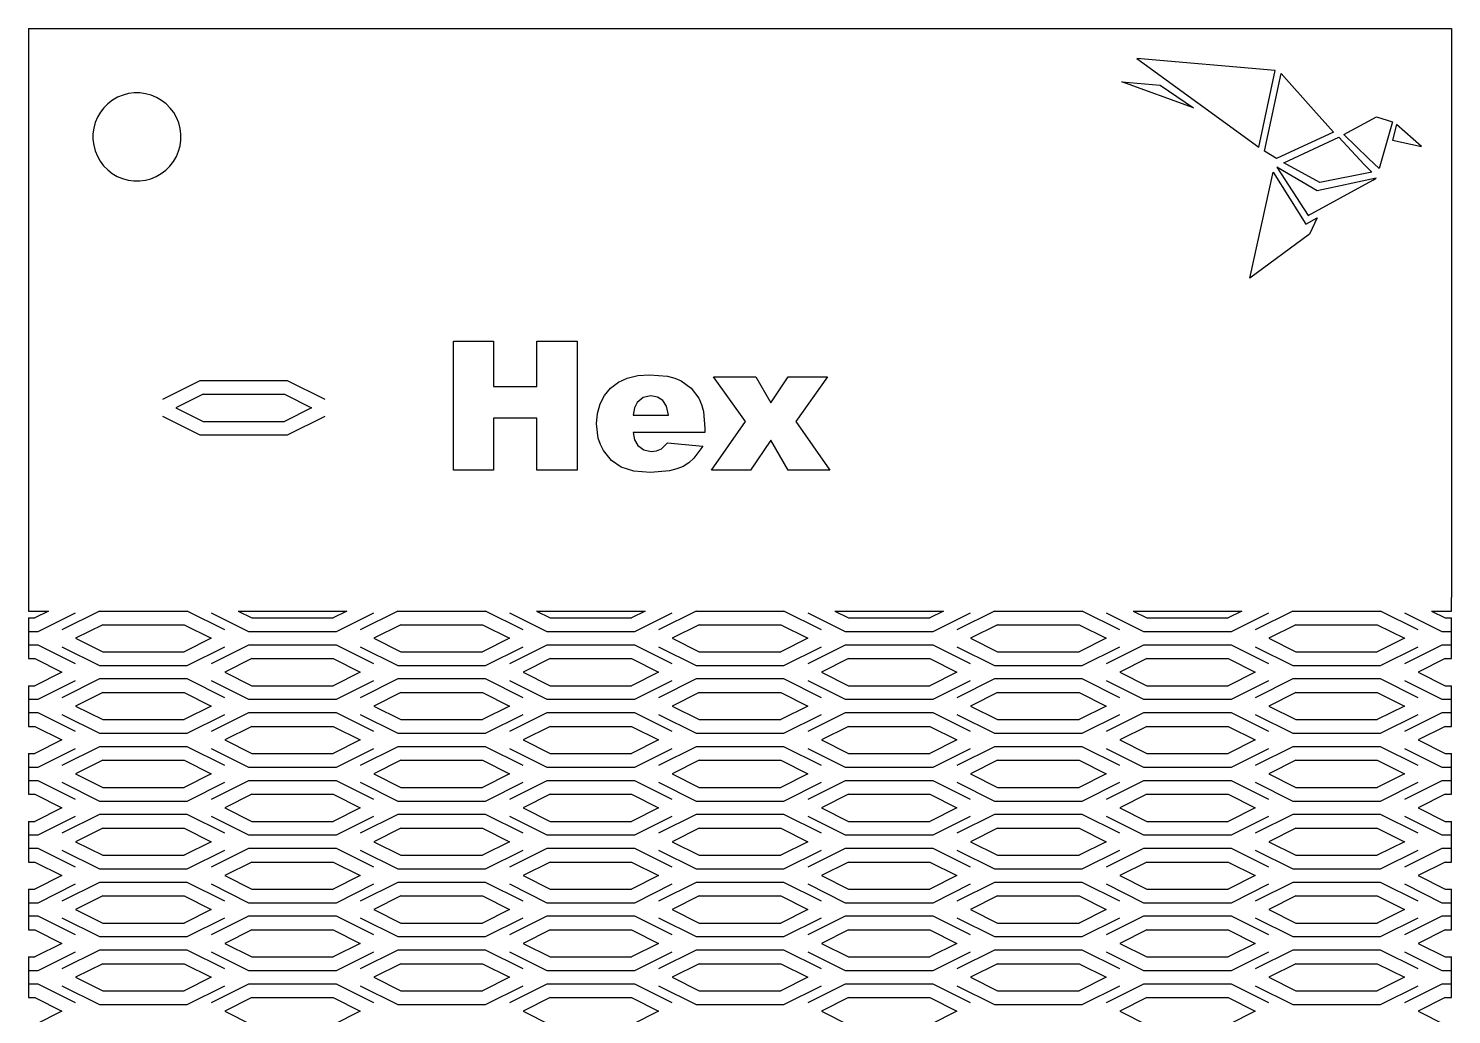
# Model space of a CAD drawing. Extents: x -52 to 52, y -73 to 73.
# Drawn here: x -52.5 to 52.5, y 0.8 to 73.5 of the extents above; entities that cross this region are included whole.
import ezdxf

# ---------------------------------------------------------------- set-up
doc = ezdxf.new("R2010")
doc.units = 0
doc.layers.get('0').update_dxf_attribs({"linetype": 'CONTINUOUS'})

msp = doc.modelspace()

# ---------------------------------------------------------------- linework, layer by layer
for p, q in [((-52.47, 73.49), (52.47, 73.49)), ((-52.47, 73.49), (-52.47, 30.51)), ((52.47, 73.49), (52.47, 31.51)), ((39.47, 70.39), (29.27, 71.27)), ((29.27, 71.27), (38.26, 64.74)), ((38.26, 64.74), (39.47, 70.39)), ((33.45, 67.64), (28.16, 69.55)), ((28.16, 69.55), (30.98, 69.31)), ((30.98, 69.31), (33.45, 67.64)), ((38.67, 64.43), (39.92, 70.16)), ((39.92, 70.16), (42.3, 67.49)), ((-45.9, 68.41), (-46.27, 68.2)), ((-45.5, 68.57), (-45.9, 68.41)), ((-45.09, 68.68), (-45.5, 68.57)), ((-44.67, 68.73), (-45.09, 68.68)), ((-44.25, 68.73), (-44.67, 68.73)), ((-43.83, 68.67), (-44.25, 68.73)), ((-43.42, 68.56), (-43.83, 68.67)), ((-43.02, 68.4), (-43.42, 68.56)), ((-42.66, 68.18), (-43.02, 68.4)), ((-47.17, 67.31), (-47.38, 66.94)), ((-46.91, 67.64), (-47.17, 67.31)), ((-46.61, 67.94), (-46.91, 67.64)), ((-46.27, 68.2), (-46.61, 67.94)), ((-42.32, 67.92), (-42.66, 68.18)), ((-42.02, 67.62), (-42.32, 67.92)), ((-41.76, 67.28), (-42.02, 67.62)), ((-41.55, 66.91), (-41.76, 67.28)), ((42.3, 67.49), (43.76, 65.84)), ((-47.66, 66.14), (-47.72, 65.72)), ((-47.55, 66.55), (-47.66, 66.14)), ((-47.38, 66.94), (-47.55, 66.55)), ((-41.39, 66.52), (-41.55, 66.91)), ((-41.28, 66.11), (-41.39, 66.52)), ((44.53, 65.68), (46.95, 66.98)), ((46.95, 66.98), (48.12, 66.61)), ((48.12, 66.61), (47.13, 63.16)), ((48.42, 66.41), (48.12, 65.24)), ((50.27, 64.78), (48.42, 66.41)), ((-47.72, 65.72), (-47.72, 65.29)), ((-47.72, 65.29), (-47.66, 64.87)), ((-41.29, 64.84), (-41.23, 65.26)), ((-41.23, 65.69), (-41.28, 66.11)), ((-41.23, 65.26), (-41.23, 65.69)), ((43.76, 65.84), (39.56, 63.91)), ((40.11, 63.58), (44.17, 65.46)), ((44.17, 65.46), (46.02, 63.46)), ((46.36, 63.9), (44.53, 65.68)), ((48.12, 65.24), (50.27, 64.78)), ((-47.66, 64.87), (-47.56, 64.46)), ((-47.56, 64.46), (-47.39, 64.06)), ((-47.39, 64.06), (-47.18, 63.7)), ((-41.78, 63.67), (-41.56, 64.04)), ((-41.56, 64.04), (-41.4, 64.43)), ((-41.4, 64.43), (-41.29, 64.84)), ((39.56, 63.91), (38.67, 64.43)), ((-47.18, 63.7), (-46.93, 63.36)), ((-46.93, 63.36), (-46.63, 63.06)), ((-46.63, 63.06), (-46.29, 62.8)), ((-42.68, 62.78), (-42.34, 63.04)), ((-42.34, 63.04), (-42.04, 63.34)), ((-42.04, 63.34), (-41.78, 63.67)), ((42.57, 61.51), (39.6, 63.27)), ((39.6, 63.27), (41.9, 59.69)), ((42.76, 62.13), (40.11, 63.58)), ((46.02, 63.46), (46.6, 62.9)), ((47.13, 63.16), (46.36, 63.9)), ((-46.29, 62.8), (-45.92, 62.58)), ((-45.92, 62.58), (-45.53, 62.42)), ((-45.53, 62.42), (-45.12, 62.3)), ((-45.12, 62.3), (-44.7, 62.25)), ((-44.7, 62.25), (-44.27, 62.25)), ((-44.27, 62.25), (-43.85, 62.3)), ((-43.85, 62.3), (-43.44, 62.41)), ((-43.44, 62.41), (-43.05, 62.57)), ((-43.05, 62.57), (-42.68, 62.78)), ((37.61, 55.07), (39.32, 62.88)), ((39.32, 62.88), (41.74, 59.05)), ((41.9, 59.69), (46.66, 62.3)), ((46.92, 62.45), (42.57, 61.51)), ((46.6, 62.9), (42.76, 62.13)), ((46.66, 62.3), (46.92, 62.45)), ((41.74, 59.05), (42.56, 59.53)), ((42.56, 59.53), (42.01, 58.32)), ((42.01, 58.32), (37.61, 55.07)), ((-21.14, 50.42), (-18.19, 50.42)), ((-21.14, 40.9), (-21.14, 50.42)), ((-18.19, 50.42), (-18.19, 47.09)), ((-14.98, 47.09), (-14.98, 50.42)), ((-14.98, 50.42), (-12.02, 50.42)), ((-12.02, 50.42), (-12.02, 40.9)), ((-39.83, 47.51), (-42.6, 46.13)), ((-33.36, 47.51), (-39.83, 47.51)), ((-30.6, 46.13), (-33.36, 47.51)), ((-9.54, 46.95), (-8.97, 47.39)), ((-8.97, 47.39), (-8.31, 47.7)), ((-8.31, 47.7), (-7.54, 47.89)), ((-7.54, 47.89), (-6.68, 47.95)), ((-6.68, 47.95), (-5.35, 47.84)), ((-5.35, 47.84), (-4.81, 47.7)), ((-4.81, 47.7), (-4.34, 47.5)), ((-4.34, 47.5), (-3.59, 46.96)), ((-1.96, 47.8), (1.17, 47.8)), ((0.41, 44.51), (-1.96, 47.8)), ((1.17, 47.8), (2.27, 45.87)), ((2.27, 45.87), (3.54, 47.8)), ((3.54, 47.8), (6.46, 47.8)), ((6.46, 47.8), (4.11, 44.51)), ((-39.6, 46.51), (-41.6, 45.51)), ((-39.6, 46.51), (-33.6, 46.51)), ((-33.6, 46.51), (-31.6, 45.51)), ((-18.19, 47.09), (-14.98, 47.09)), ((-10.32, 45.8), (-9.99, 46.41)), ((-9.99, 46.41), (-9.54, 46.95)), ((-7.14, 46.26), (-7.58, 45.89)), ((-6.57, 46.39), (-7.14, 46.26)), ((-6.08, 46.3), (-6.57, 46.39)), ((-5.69, 46.06), (-6.08, 46.3)), ((-3.59, 46.96), (-3.04, 46.21)), ((-3.04, 46.21), (-2.84, 45.75)), ((-41.6, 45.51), (-39.6, 44.51)), ((-31.6, 45.51), (-33.6, 44.51)), ((-10.51, 45.1), (-10.32, 45.8)), ((-7.77, 45.5), (-7.88, 44.96)), ((-7.58, 45.89), (-7.77, 45.5)), ((-5.42, 45.62), (-5.69, 46.06)), ((-5.28, 44.96), (-5.42, 45.62)), ((-2.84, 45.75), (-2.7, 45.23)), ((-2.7, 45.23), (-2.59, 43.99)), ((-42.6, 44.9), (-39.83, 43.51)), ((-39.6, 44.51), (-33.6, 44.51)), ((-33.36, 43.51), (-30.6, 44.9)), ((-14.98, 44.75), (-18.19, 44.75)), ((-18.19, 44.75), (-18.19, 40.9)), ((-14.98, 40.9), (-14.98, 44.75)), ((-10.58, 44.33), (-10.51, 45.1)), ((-10.45, 43.27), (-10.58, 44.33)), ((-7.88, 44.96), (-5.28, 44.96)), ((-2.09, 40.9), (0.41, 44.51)), ((4.11, 44.51), (6.63, 40.9)), ((-39.83, 43.51), (-33.36, 43.51)), ((-10.29, 42.8), (-10.45, 43.27)), ((-2.59, 43.69), (-7.89, 43.69)), ((-7.89, 43.69), (-7.77, 43.14)), ((-7.77, 43.14), (-7.54, 42.74)), ((-2.59, 43.99), (-2.59, 43.69)), ((2.27, 43.12), (0.77, 40.9)), ((3.54, 40.9), (2.27, 43.12)), ((-10.06, 42.36), (-10.29, 42.8)), ((-9.48, 41.63), (-10.06, 42.36)), ((-7.54, 42.74), (-7.1, 42.41)), ((-7.1, 42.41), (-6.54, 42.3)), ((-6.54, 42.3), (-6.16, 42.34)), ((-6.16, 42.34), (-5.8, 42.49)), ((-5.8, 42.49), (-5.34, 42.93)), ((-5.34, 42.93), (-2.74, 42.69)), ((-2.74, 42.69), (-3.4, 41.79)), ((-8.76, 41.13), (-9.48, 41.63)), ((-7.83, 40.84), (-8.76, 41.13)), ((-4.65, 41), (-5.21, 40.86)), ((-4.18, 41.19), (-4.65, 41)), ((-3.77, 41.46), (-4.18, 41.19)), ((-3.4, 41.79), (-3.77, 41.46)), ((-18.19, 40.9), (-21.14, 40.9)), ((-12.02, 40.9), (-14.98, 40.9)), ((-6.6, 40.74), (-7.83, 40.84)), ((-5.21, 40.86), (-6.6, 40.74)), ((0.77, 40.9), (-2.09, 40.9)), ((6.63, 40.9), (3.54, 40.9)), ((52.47, 30.51), (52.47, 31.51)), ((-52.47, 30.51), (-51, 30.51)), ((-51, 30.51), (-52, 30.01)), ((-47.24, 30.51), (-50, 29.13)), ((-47.24, 30.51), (-40.76, 30.51)), ((-38, 29.13), (-40.76, 30.51)), ((-37, 30.51), (-36, 30.01)), ((-37, 30.51), (-29, 30.51)), ((-29, 30.51), (-30, 30.01)), ((-25.24, 30.51), (-28, 29.13)), ((-25.24, 30.51), (-18.76, 30.51)), ((-16, 29.13), (-18.76, 30.51)), ((-15, 30.51), (-14, 30.01)), ((-15, 30.51), (-7, 30.51)), ((-7, 30.51), (-8, 30.01)), ((-3.24, 30.51), (-6, 29.13)), ((-3.24, 30.51), (3.24, 30.51)), ((6, 29.13), (3.24, 30.51)), ((7, 30.51), (8, 30.01)), ((7, 30.51), (15, 30.51)), ((15, 30.51), (14, 30.01)), ((18.76, 30.51), (16, 29.13)), ((18.76, 30.51), (25.24, 30.51)), ((28, 29.13), (25.24, 30.51)), ((29, 30.51), (30, 30.01)), ((29, 30.51), (37, 30.51)), ((37, 30.51), (36, 30.01)), ((40.76, 30.51), (38, 29.13)), ((40.76, 30.51), (47.24, 30.51)), ((50, 29.13), (47.24, 30.51)), ((51, 30.51), (52, 30.01)), ((51, 30.51), (52.47, 30.51)), ((-52.47, 30.01), (-52, 30.01)), ((-52.47, 30.01), (-52.47, 29.01)), ((-51.76, 29.01), (-49, 30.39)), ((-47, 29.51), (-49, 28.51)), ((-47, 29.51), (-41, 29.51)), ((-41, 29.51), (-39, 28.51)), ((-39, 30.39), (-36.24, 29.01)), ((-36, 30.01), (-30, 30.01)), ((-29.76, 29.01), (-27, 30.39)), ((-25, 29.51), (-27, 28.51)), ((-25, 29.51), (-19, 29.51)), ((-19, 29.51), (-17, 28.51)), ((-17, 30.39), (-14.24, 29.01)), ((-14, 30.01), (-8, 30.01)), ((-7.76, 29.01), (-5, 30.39)), ((-3, 29.51), (-5, 28.51)), ((-3, 29.51), (3, 29.51)), ((3, 29.51), (5, 28.51)), ((5, 30.39), (7.76, 29.01)), ((8, 30.01), (14, 30.01)), ((14.24, 29.01), (17, 30.39)), ((19, 29.51), (17, 28.51)), ((19, 29.51), (25, 29.51)), ((25, 29.51), (27, 28.51)), ((27, 30.39), (29.76, 29.01)), ((30, 30.01), (36, 30.01)), ((36.24, 29.01), (39, 30.39)), ((41, 29.51), (39, 28.51)), ((41, 29.51), (47, 29.51)), ((47, 29.51), (49, 28.51)), ((49, 30.39), (51.76, 29.01)), ((52, 30.01), (52.47, 30.01)), ((52.47, 29.01), (52.47, 30.01)), ((-52.47, 29.01), (-51.76, 29.01)), ((-52.47, 29.01), (-52.47, 28.01)), ((-49, 28.51), (-47, 27.51)), ((-39, 28.51), (-41, 27.51)), ((-36.24, 29.01), (-29.76, 29.01)), ((-27, 28.51), (-25, 27.51)), ((-17, 28.51), (-19, 27.51)), ((-14.24, 29.01), (-7.76, 29.01)), ((-5, 28.51), (-3, 27.51)), ((5, 28.51), (3, 27.51)), ((7.76, 29.01), (14.24, 29.01)), ((17, 28.51), (19, 27.51)), ((27, 28.51), (25, 27.51)), ((29.76, 29.01), (36.24, 29.01)), ((39, 28.51), (41, 27.51)), ((49, 28.51), (47, 27.51)), ((51.76, 29.01), (52.47, 29.01)), ((52.47, 28.01), (52.47, 29.01)), ((-51.76, 28.01), (-52.47, 28.01)), ((-52.47, 28.01), (-52.47, 27.01)), ((-49, 26.63), (-51.76, 28.01)), ((-50, 27.89), (-47.24, 26.51)), ((-47, 27.51), (-41, 27.51)), ((-40.76, 26.51), (-38, 27.89)), ((-36.24, 28.01), (-39, 26.63)), ((-29.76, 28.01), (-36.24, 28.01)), ((-27, 26.63), (-29.76, 28.01)), ((-28, 27.89), (-25.24, 26.51)), ((-25, 27.51), (-19, 27.51)), ((-18.76, 26.51), (-16, 27.89)), ((-14.24, 28.01), (-17, 26.63)), ((-7.76, 28.01), (-14.24, 28.01)), ((-5, 26.63), (-7.76, 28.01)), ((-6, 27.89), (-3.24, 26.51)), ((-3, 27.51), (3, 27.51)), ((3.24, 26.51), (6, 27.89)), ((7.76, 28.01), (5, 26.63)), ((14.24, 28.01), (7.76, 28.01)), ((17, 26.63), (14.24, 28.01)), ((16, 27.89), (18.76, 26.51)), ((19, 27.51), (25, 27.51)), ((25.24, 26.51), (28, 27.89)), ((29.76, 28.01), (27, 26.63)), ((36.24, 28.01), (29.76, 28.01)), ((39, 26.63), (36.24, 28.01)), ((38, 27.89), (40.76, 26.51)), ((41, 27.51), (47, 27.51)), ((47.24, 26.51), (50, 27.89)), ((51.76, 28.01), (49, 26.63)), ((52.47, 28.01), (51.76, 28.01)), ((52.47, 27.01), (52.47, 28.01)), ((-52.47, 27.01), (-52, 27.01)), ((-52, 27.01), (-50, 26.01)), ((-47.24, 26.51), (-40.76, 26.51)), ((-36, 27.01), (-38, 26.01)), ((-36, 27.01), (-30, 27.01)), ((-30, 27.01), (-28, 26.01)), ((-25.24, 26.51), (-18.76, 26.51)), ((-14, 27.01), (-16, 26.01)), ((-14, 27.01), (-8, 27.01)), ((-8, 27.01), (-6, 26.01)), ((-3.24, 26.51), (3.24, 26.51)), ((8, 27.01), (6, 26.01)), ((8, 27.01), (14, 27.01)), ((14, 27.01), (16, 26.01)), ((18.76, 26.51), (25.24, 26.51)), ((30, 27.01), (28, 26.01)), ((30, 27.01), (36, 27.01)), ((36, 27.01), (38, 26.01)), ((40.76, 26.51), (47.24, 26.51)), ((52, 27.01), (50, 26.01)), ((52, 27.01), (52.47, 27.01)), ((-50, 26.01), (-52, 25.01)), ((-51.76, 24.01), (-49, 25.39)), ((-47.24, 25.51), (-50, 24.13)), ((-40.76, 25.51), (-47.24, 25.51)), ((-38, 24.13), (-40.76, 25.51)), ((-39, 25.39), (-36.24, 24.01)), ((-38, 26.01), (-36, 25.01)), ((-28, 26.01), (-30, 25.01)), ((-29.76, 24.01), (-27, 25.39)), ((-25.24, 25.51), (-28, 24.13)), ((-18.76, 25.51), (-25.24, 25.51)), ((-16, 24.13), (-18.76, 25.51)), ((-17, 25.39), (-14.24, 24.01)), ((-16, 26.01), (-14, 25.01)), ((-6, 26.01), (-8, 25.01)), ((-7.76, 24.01), (-5, 25.39)), ((-3.24, 25.51), (-6, 24.13)), ((3.24, 25.51), (-3.24, 25.51)), ((6, 24.13), (3.24, 25.51)), ((5, 25.39), (7.76, 24.01)), ((6, 26.01), (8, 25.01)), ((16, 26.01), (14, 25.01)), ((14.24, 24.01), (17, 25.39)), ((18.76, 25.51), (16, 24.13)), ((25.24, 25.51), (18.76, 25.51)), ((28, 24.13), (25.24, 25.51)), ((27, 25.39), (29.76, 24.01)), ((28, 26.01), (30, 25.01)), ((38, 26.01), (36, 25.01)), ((36.24, 24.01), (39, 25.39)), ((40.76, 25.51), (38, 24.13)), ((47.24, 25.51), (40.76, 25.51)), ((50, 24.13), (47.24, 25.51)), ((49, 25.39), (51.76, 24.01)), ((50, 26.01), (52, 25.01)), ((-52.47, 25.01), (-52, 25.01)), ((-52.47, 25.01), (-52.47, 24.01)), ((-47, 24.51), (-49, 23.51)), ((-47, 24.51), (-41, 24.51)), ((-41, 24.51), (-39, 23.51)), ((-36, 25.01), (-30, 25.01)), ((-25, 24.51), (-27, 23.51)), ((-25, 24.51), (-19, 24.51)), ((-19, 24.51), (-17, 23.51)), ((-14, 25.01), (-8, 25.01)), ((-3, 24.51), (-5, 23.51)), ((-3, 24.51), (3, 24.51)), ((3, 24.51), (5, 23.51)), ((8, 25.01), (14, 25.01)), ((19, 24.51), (17, 23.51)), ((19, 24.51), (25, 24.51)), ((25, 24.51), (27, 23.51)), ((30, 25.01), (36, 25.01)), ((41, 24.51), (39, 23.51)), ((41, 24.51), (47, 24.51)), ((47, 24.51), (49, 23.51)), ((52, 25.01), (52.47, 25.01)), ((52.47, 24.01), (52.47, 25.01)), ((-52.47, 24.01), (-51.76, 24.01)), ((-52.47, 24.01), (-52.47, 23.01)), ((-49, 23.51), (-47, 22.51)), ((-39, 23.51), (-41, 22.51)), ((-36.24, 24.01), (-29.76, 24.01)), ((-27, 23.51), (-25, 22.51)), ((-17, 23.51), (-19, 22.51)), ((-14.24, 24.01), (-7.76, 24.01)), ((-5, 23.51), (-3, 22.51)), ((5, 23.51), (3, 22.51)), ((7.76, 24.01), (14.24, 24.01)), ((17, 23.51), (19, 22.51)), ((27, 23.51), (25, 22.51)), ((29.76, 24.01), (36.24, 24.01)), ((39, 23.51), (41, 22.51)), ((49, 23.51), (47, 22.51)), ((51.76, 24.01), (52.47, 24.01)), ((52.47, 23.01), (52.47, 24.01)), ((-51.76, 23.01), (-52.47, 23.01)), ((-52.47, 23.01), (-52.47, 22.01)), ((-49, 21.63), (-51.76, 23.01)), ((-50, 22.89), (-47.24, 21.51)), ((-47, 22.51), (-41, 22.51)), ((-40.76, 21.51), (-38, 22.89)), ((-36.24, 23.01), (-39, 21.63)), ((-29.76, 23.01), (-36.24, 23.01)), ((-27, 21.63), (-29.76, 23.01)), ((-28, 22.89), (-25.24, 21.51)), ((-25, 22.51), (-19, 22.51)), ((-18.76, 21.51), (-16, 22.89)), ((-14.24, 23.01), (-17, 21.63)), ((-7.76, 23.01), (-14.24, 23.01)), ((-5, 21.63), (-7.76, 23.01)), ((-6, 22.89), (-3.24, 21.51)), ((-3, 22.51), (3, 22.51)), ((3.24, 21.51), (6, 22.89)), ((7.76, 23.01), (5, 21.63)), ((14.24, 23.01), (7.76, 23.01)), ((17, 21.63), (14.24, 23.01)), ((16, 22.89), (18.76, 21.51)), ((19, 22.51), (25, 22.51)), ((25.24, 21.51), (28, 22.89)), ((29.76, 23.01), (27, 21.63)), ((36.24, 23.01), (29.76, 23.01)), ((39, 21.63), (36.24, 23.01)), ((38, 22.89), (40.76, 21.51)), ((41, 22.51), (47, 22.51)), ((47.24, 21.51), (50, 22.89)), ((51.76, 23.01), (49, 21.63)), ((52.47, 23.01), (51.76, 23.01)), ((52.47, 22.01), (52.47, 23.01)), ((-52.47, 22.01), (-52, 22.01)), ((-52, 22.01), (-50, 21.01)), ((-50, 21.01), (-52, 20.01)), ((-47.24, 21.51), (-40.76, 21.51)), ((-36, 22.01), (-38, 21.01)), ((-38, 21.01), (-36, 20.01)), ((-36, 22.01), (-30, 22.01)), ((-30, 22.01), (-28, 21.01)), ((-28, 21.01), (-30, 20.01)), ((-25.24, 21.51), (-18.76, 21.51)), ((-14, 22.01), (-16, 21.01)), ((-16, 21.01), (-14, 20.01)), ((-14, 22.01), (-8, 22.01)), ((-8, 22.01), (-6, 21.01)), ((-6, 21.01), (-8, 20.01)), ((-3.24, 21.51), (3.24, 21.51)), ((8, 22.01), (6, 21.01)), ((6, 21.01), (8, 20.01)), ((8, 22.01), (14, 22.01)), ((14, 22.01), (16, 21.01)), ((16, 21.01), (14, 20.01)), ((18.76, 21.51), (25.24, 21.51)), ((30, 22.01), (28, 21.01)), ((28, 21.01), (30, 20.01)), ((30, 22.01), (36, 22.01)), ((36, 22.01), (38, 21.01)), ((38, 21.01), (36, 20.01)), ((40.76, 21.51), (47.24, 21.51)), ((52, 22.01), (50, 21.01)), ((50, 21.01), (52, 20.01)), ((52, 22.01), (52.47, 22.01)), ((-52.47, 20.01), (-52, 20.01)), ((-52.47, 20.01), (-52.47, 19.01)), ((-51.76, 19.01), (-49, 20.39)), ((-47.24, 20.51), (-50, 19.13)), ((-40.76, 20.51), (-47.24, 20.51)), ((-38, 19.13), (-40.76, 20.51)), ((-39, 20.39), (-36.24, 19.01)), ((-36, 20.01), (-30, 20.01)), ((-29.76, 19.01), (-27, 20.39)), ((-25.24, 20.51), (-28, 19.13)), ((-18.76, 20.51), (-25.24, 20.51)), ((-16, 19.13), (-18.76, 20.51)), ((-17, 20.39), (-14.24, 19.01)), ((-14, 20.01), (-8, 20.01)), ((-7.76, 19.01), (-5, 20.39)), ((-3.24, 20.51), (-6, 19.13)), ((3.24, 20.51), (-3.24, 20.51)), ((6, 19.13), (3.24, 20.51)), ((5, 20.39), (7.76, 19.01)), ((8, 20.01), (14, 20.01)), ((14.24, 19.01), (17, 20.39)), ((18.76, 20.51), (16, 19.13)), ((25.24, 20.51), (18.76, 20.51)), ((28, 19.13), (25.24, 20.51)), ((27, 20.39), (29.76, 19.01)), ((30, 20.01), (36, 20.01)), ((36.24, 19.01), (39, 20.39)), ((40.76, 20.51), (38, 19.13)), ((47.24, 20.51), (40.76, 20.51)), ((50, 19.13), (47.24, 20.51)), ((49, 20.39), (51.76, 19.01)), ((52, 20.01), (52.47, 20.01)), ((52.47, 19.01), (52.47, 20.01)), ((-52.47, 19.01), (-51.76, 19.01)), ((-52.47, 19.01), (-52.47, 18.01)), ((-47, 19.51), (-49, 18.51)), ((-47, 19.51), (-41, 19.51)), ((-41, 19.51), (-39, 18.51)), ((-36.24, 19.01), (-29.76, 19.01)), ((-25, 19.51), (-27, 18.51)), ((-25, 19.51), (-19, 19.51)), ((-19, 19.51), (-17, 18.51)), ((-14.24, 19.01), (-7.76, 19.01)), ((-3, 19.51), (-5, 18.51)), ((-3, 19.51), (3, 19.51)), ((3, 19.51), (5, 18.51)), ((7.76, 19.01), (14.24, 19.01)), ((19, 19.51), (17, 18.51)), ((19, 19.51), (25, 19.51)), ((25, 19.51), (27, 18.51)), ((29.76, 19.01), (36.24, 19.01)), ((41, 19.51), (39, 18.51)), ((41, 19.51), (47, 19.51)), ((47, 19.51), (49, 18.51)), ((51.76, 19.01), (52.47, 19.01)), ((52.47, 18.01), (52.47, 19.01)), ((-51.76, 18.01), (-52.47, 18.01)), ((-52.47, 18.01), (-52.47, 17.01)), ((-49, 16.63), (-51.76, 18.01)), ((-50, 17.89), (-47.24, 16.51)), ((-49, 18.51), (-47, 17.51)), ((-39, 18.51), (-41, 17.51)), ((-40.76, 16.51), (-38, 17.89)), ((-36.24, 18.01), (-39, 16.63)), ((-29.76, 18.01), (-36.24, 18.01)), ((-27, 16.63), (-29.76, 18.01)), ((-28, 17.89), (-25.24, 16.51)), ((-27, 18.51), (-25, 17.51)), ((-17, 18.51), (-19, 17.51)), ((-18.76, 16.51), (-16, 17.89)), ((-14.24, 18.01), (-17, 16.63)), ((-7.76, 18.01), (-14.24, 18.01)), ((-5, 16.63), (-7.76, 18.01)), ((-6, 17.89), (-3.24, 16.51)), ((-5, 18.51), (-3, 17.51)), ((5, 18.51), (3, 17.51)), ((3.24, 16.51), (6, 17.89)), ((7.76, 18.01), (5, 16.63)), ((14.24, 18.01), (7.76, 18.01)), ((17, 16.63), (14.24, 18.01)), ((16, 17.89), (18.76, 16.51)), ((17, 18.51), (19, 17.51)), ((27, 18.51), (25, 17.51)), ((25.24, 16.51), (28, 17.89)), ((29.76, 18.01), (27, 16.63)), ((36.24, 18.01), (29.76, 18.01)), ((39, 16.63), (36.24, 18.01)), ((38, 17.89), (40.76, 16.51)), ((39, 18.51), (41, 17.51)), ((49, 18.51), (47, 17.51)), ((47.24, 16.51), (50, 17.89)), ((51.76, 18.01), (49, 16.63)), ((52.47, 18.01), (51.76, 18.01)), ((52.47, 17.01), (52.47, 18.01)), ((-52.47, 17.01), (-52, 17.01)), ((-52, 17.01), (-50, 16.01)), ((-47, 17.51), (-41, 17.51)), ((-36, 17.01), (-38, 16.01)), ((-36, 17.01), (-30, 17.01)), ((-30, 17.01), (-28, 16.01)), ((-25, 17.51), (-19, 17.51)), ((-14, 17.01), (-16, 16.01)), ((-14, 17.01), (-8, 17.01)), ((-8, 17.01), (-6, 16.01)), ((-3, 17.51), (3, 17.51)), ((8, 17.01), (6, 16.01)), ((8, 17.01), (14, 17.01)), ((14, 17.01), (16, 16.01)), ((19, 17.51), (25, 17.51)), ((30, 17.01), (28, 16.01)), ((30, 17.01), (36, 17.01)), ((36, 17.01), (38, 16.01)), ((41, 17.51), (47, 17.51)), ((52, 17.01), (50, 16.01)), ((52, 17.01), (52.47, 17.01)), ((-50, 16.01), (-52, 15.01)), ((-47.24, 16.51), (-40.76, 16.51)), ((-38, 16.01), (-36, 15.01)), ((-28, 16.01), (-30, 15.01)), ((-25.24, 16.51), (-18.76, 16.51)), ((-16, 16.01), (-14, 15.01)), ((-6, 16.01), (-8, 15.01)), ((-3.24, 16.51), (3.24, 16.51)), ((6, 16.01), (8, 15.01)), ((16, 16.01), (14, 15.01)), ((18.76, 16.51), (25.24, 16.51)), ((28, 16.01), (30, 15.01)), ((38, 16.01), (36, 15.01)), ((40.76, 16.51), (47.24, 16.51)), ((50, 16.01), (52, 15.01)), ((-52.47, 15.01), (-52, 15.01)), ((-52.47, 15.01), (-52.47, 14.01)), ((-51.76, 14.01), (-49, 15.39)), ((-47.24, 15.51), (-50, 14.13)), ((-40.76, 15.51), (-47.24, 15.51)), ((-38, 14.13), (-40.76, 15.51)), ((-39, 15.39), (-36.24, 14.01)), ((-36, 15.01), (-30, 15.01)), ((-29.76, 14.01), (-27, 15.39)), ((-25.24, 15.51), (-28, 14.13)), ((-18.76, 15.51), (-25.24, 15.51)), ((-16, 14.13), (-18.76, 15.51)), ((-17, 15.39), (-14.24, 14.01)), ((-14, 15.01), (-8, 15.01)), ((-7.76, 14.01), (-5, 15.39)), ((-3.24, 15.51), (-6, 14.13)), ((3.24, 15.51), (-3.24, 15.51)), ((6, 14.13), (3.24, 15.51)), ((5, 15.39), (7.76, 14.01)), ((8, 15.01), (14, 15.01)), ((14.24, 14.01), (17, 15.39)), ((18.76, 15.51), (16, 14.13)), ((25.24, 15.51), (18.76, 15.51)), ((28, 14.13), (25.24, 15.51)), ((27, 15.39), (29.76, 14.01)), ((30, 15.01), (36, 15.01)), ((36.24, 14.01), (39, 15.39)), ((40.76, 15.51), (38, 14.13)), ((47.24, 15.51), (40.76, 15.51)), ((50, 14.13), (47.24, 15.51)), ((49, 15.39), (51.76, 14.01)), ((52, 15.01), (52.47, 15.01)), ((52.47, 14.01), (52.47, 15.01)), ((-52.47, 14.01), (-51.76, 14.01)), ((-52.47, 14.01), (-52.47, 13.01)), ((-47, 14.51), (-49, 13.51)), ((-47, 14.51), (-41, 14.51)), ((-41, 14.51), (-39, 13.51)), ((-36.24, 14.01), (-29.76, 14.01)), ((-25, 14.51), (-27, 13.51)), ((-25, 14.51), (-19, 14.51)), ((-19, 14.51), (-17, 13.51)), ((-14.24, 14.01), (-7.76, 14.01)), ((-3, 14.51), (-5, 13.51)), ((-3, 14.51), (3, 14.51)), ((3, 14.51), (5, 13.51)), ((7.76, 14.01), (14.24, 14.01)), ((19, 14.51), (17, 13.51)), ((19, 14.51), (25, 14.51)), ((25, 14.51), (27, 13.51)), ((29.76, 14.01), (36.24, 14.01)), ((41, 14.51), (39, 13.51)), ((41, 14.51), (47, 14.51)), ((47, 14.51), (49, 13.51)), ((51.76, 14.01), (52.47, 14.01)), ((52.47, 13.01), (52.47, 14.01)), ((-51.76, 13.01), (-52.47, 13.01)), ((-52.47, 13.01), (-52.47, 12.01)), ((-49, 11.63), (-51.76, 13.01)), ((-50, 12.89), (-47.24, 11.51)), ((-49, 13.51), (-47, 12.51)), ((-39, 13.51), (-41, 12.51)), ((-40.76, 11.51), (-38, 12.89)), ((-36.24, 13.01), (-39, 11.63)), ((-29.76, 13.01), (-36.24, 13.01)), ((-27, 11.63), (-29.76, 13.01)), ((-28, 12.89), (-25.24, 11.51)), ((-27, 13.51), (-25, 12.51)), ((-17, 13.51), (-19, 12.51)), ((-18.76, 11.51), (-16, 12.89)), ((-14.24, 13.01), (-17, 11.63)), ((-7.76, 13.01), (-14.24, 13.01)), ((-5, 11.63), (-7.76, 13.01)), ((-6, 12.89), (-3.24, 11.51)), ((-5, 13.51), (-3, 12.51)), ((5, 13.51), (3, 12.51)), ((3.24, 11.51), (6, 12.89)), ((7.76, 13.01), (5, 11.63)), ((14.24, 13.01), (7.76, 13.01)), ((17, 11.63), (14.24, 13.01)), ((16, 12.89), (18.76, 11.51)), ((17, 13.51), (19, 12.51)), ((27, 13.51), (25, 12.51)), ((25.24, 11.51), (28, 12.89)), ((29.76, 13.01), (27, 11.63)), ((36.24, 13.01), (29.76, 13.01)), ((39, 11.63), (36.24, 13.01)), ((38, 12.89), (40.76, 11.51)), ((39, 13.51), (41, 12.51)), ((49, 13.51), (47, 12.51)), ((47.24, 11.51), (50, 12.89)), ((51.76, 13.01), (49, 11.63)), ((52.47, 13.01), (51.76, 13.01)), ((52.47, 12.01), (52.47, 13.01)), ((-52.47, 12.01), (-52, 12.01)), ((-52, 12.01), (-50, 11.01)), ((-47, 12.51), (-41, 12.51)), ((-36, 12.01), (-38, 11.01)), ((-36, 12.01), (-30, 12.01)), ((-30, 12.01), (-28, 11.01)), ((-25, 12.51), (-19, 12.51)), ((-14, 12.01), (-16, 11.01)), ((-14, 12.01), (-8, 12.01)), ((-8, 12.01), (-6, 11.01)), ((-3, 12.51), (3, 12.51)), ((8, 12.01), (6, 11.01)), ((8, 12.01), (14, 12.01)), ((14, 12.01), (16, 11.01)), ((19, 12.51), (25, 12.51)), ((30, 12.01), (28, 11.01)), ((30, 12.01), (36, 12.01)), ((36, 12.01), (38, 11.01)), ((41, 12.51), (47, 12.51)), ((52, 12.01), (50, 11.01)), ((52, 12.01), (52.47, 12.01)), ((-50, 11.01), (-52, 10.01)), ((-47.24, 10.51), (-50, 9.13)), ((-47.24, 11.51), (-40.76, 11.51)), ((-40.76, 10.51), (-47.24, 10.51)), ((-38, 9.13), (-40.76, 10.51)), ((-38, 11.01), (-36, 10.01)), ((-28, 11.01), (-30, 10.01)), ((-25.24, 10.51), (-28, 9.13)), ((-25.24, 11.51), (-18.76, 11.51)), ((-18.76, 10.51), (-25.24, 10.51)), ((-16, 9.13), (-18.76, 10.51)), ((-16, 11.01), (-14, 10.01)), ((-6, 11.01), (-8, 10.01)), ((-3.24, 10.51), (-6, 9.13)), ((-3.24, 11.51), (3.24, 11.51)), ((3.24, 10.51), (-3.24, 10.51)), ((6, 9.13), (3.24, 10.51)), ((6, 11.01), (8, 10.01)), ((16, 11.01), (14, 10.01)), ((18.76, 10.51), (16, 9.13)), ((18.76, 11.51), (25.24, 11.51)), ((25.24, 10.51), (18.76, 10.51)), ((28, 9.13), (25.24, 10.51)), ((28, 11.01), (30, 10.01)), ((38, 11.01), (36, 10.01)), ((40.76, 10.51), (38, 9.13)), ((40.76, 11.51), (47.24, 11.51)), ((47.24, 10.51), (40.76, 10.51)), ((50, 9.13), (47.24, 10.51)), ((50, 11.01), (52, 10.01)), ((-52.47, 10.01), (-52, 10.01)), ((-52.47, 10.01), (-52.47, 9.01)), ((-51.76, 9.01), (-49, 10.39)), ((-47, 9.51), (-49, 8.51)), ((-47, 9.51), (-41, 9.51)), ((-41, 9.51), (-39, 8.51)), ((-39, 10.39), (-36.24, 9.01)), ((-36, 10.01), (-30, 10.01)), ((-29.76, 9.01), (-27, 10.39)), ((-25, 9.51), (-27, 8.51)), ((-25, 9.51), (-19, 9.51)), ((-19, 9.51), (-17, 8.51)), ((-17, 10.39), (-14.24, 9.01)), ((-14, 10.01), (-8, 10.01)), ((-7.76, 9.01), (-5, 10.39)), ((-3, 9.51), (-5, 8.51)), ((-3, 9.51), (3, 9.51)), ((3, 9.51), (5, 8.51)), ((5, 10.39), (7.76, 9.01)), ((8, 10.01), (14, 10.01)), ((14.24, 9.01), (17, 10.39)), ((19, 9.51), (17, 8.51)), ((19, 9.51), (25, 9.51)), ((25, 9.51), (27, 8.51)), ((27, 10.39), (29.76, 9.01)), ((30, 10.01), (36, 10.01)), ((36.24, 9.01), (39, 10.39)), ((41, 9.51), (39, 8.51)), ((41, 9.51), (47, 9.51)), ((47, 9.51), (49, 8.51)), ((49, 10.39), (51.76, 9.01)), ((52, 10.01), (52.47, 10.01)), ((52.47, 9.01), (52.47, 10.01)), ((-52.47, 9.01), (-51.76, 9.01)), ((-52.47, 9.01), (-52.47, 8.01)), ((-49, 8.51), (-47, 7.51)), ((-39, 8.51), (-41, 7.51)), ((-36.24, 9.01), (-29.76, 9.01)), ((-27, 8.51), (-25, 7.51)), ((-17, 8.51), (-19, 7.51)), ((-14.24, 9.01), (-7.76, 9.01)), ((-5, 8.51), (-3, 7.51)), ((5, 8.51), (3, 7.51)), ((7.76, 9.01), (14.24, 9.01)), ((17, 8.51), (19, 7.51)), ((27, 8.51), (25, 7.51)), ((29.76, 9.01), (36.24, 9.01)), ((39, 8.51), (41, 7.51)), ((49, 8.51), (47, 7.51)), ((51.76, 9.01), (52.47, 9.01)), ((52.47, 8.01), (52.47, 9.01)), ((-51.76, 8.01), (-52.47, 8.01)), ((-52.47, 8.01), (-52.47, 7.01)), ((-49, 6.63), (-51.76, 8.01)), ((-50, 7.89), (-47.24, 6.51)), ((-47, 7.51), (-41, 7.51)), ((-40.76, 6.51), (-38, 7.89)), ((-36.24, 8.01), (-39, 6.63)), ((-29.76, 8.01), (-36.24, 8.01)), ((-27, 6.63), (-29.76, 8.01)), ((-28, 7.89), (-25.24, 6.51)), ((-25, 7.51), (-19, 7.51)), ((-18.76, 6.51), (-16, 7.89)), ((-14.24, 8.01), (-17, 6.63)), ((-7.76, 8.01), (-14.24, 8.01)), ((-5, 6.63), (-7.76, 8.01)), ((-6, 7.89), (-3.24, 6.51)), ((-3, 7.51), (3, 7.51)), ((3.24, 6.51), (6, 7.89)), ((7.76, 8.01), (5, 6.63)), ((14.24, 8.01), (7.76, 8.01)), ((17, 6.63), (14.24, 8.01)), ((16, 7.89), (18.76, 6.51)), ((19, 7.51), (25, 7.51)), ((25.24, 6.51), (28, 7.89)), ((29.76, 8.01), (27, 6.63)), ((36.24, 8.01), (29.76, 8.01)), ((39, 6.63), (36.24, 8.01)), ((38, 7.89), (40.76, 6.51)), ((41, 7.51), (47, 7.51)), ((47.24, 6.51), (50, 7.89)), ((51.76, 8.01), (49, 6.63)), ((52.47, 8.01), (51.76, 8.01)), ((52.47, 7.01), (52.47, 8.01)), ((-52.47, 7.01), (-52, 7.01)), ((-52, 7.01), (-50, 6.01)), ((-47.24, 6.51), (-40.76, 6.51)), ((-36, 7.01), (-38, 6.01)), ((-36, 7.01), (-30, 7.01)), ((-30, 7.01), (-28, 6.01)), ((-25.24, 6.51), (-18.76, 6.51)), ((-14, 7.01), (-16, 6.01)), ((-14, 7.01), (-8, 7.01)), ((-8, 7.01), (-6, 6.01)), ((-3.24, 6.51), (3.24, 6.51)), ((8, 7.01), (6, 6.01)), ((8, 7.01), (14, 7.01)), ((14, 7.01), (16, 6.01)), ((18.76, 6.51), (25.24, 6.51)), ((30, 7.01), (28, 6.01)), ((30, 7.01), (36, 7.01)), ((36, 7.01), (38, 6.01)), ((40.76, 6.51), (47.24, 6.51)), ((52, 7.01), (50, 6.01)), ((52, 7.01), (52.47, 7.01)), ((-50, 6.01), (-52, 5.01)), ((-51.76, 4.01), (-49, 5.39)), ((-47.24, 5.51), (-50, 4.13)), ((-40.76, 5.51), (-47.24, 5.51)), ((-38, 4.13), (-40.76, 5.51)), ((-39, 5.39), (-36.24, 4.01)), ((-38, 6.01), (-36, 5.01)), ((-28, 6.01), (-30, 5.01)), ((-29.76, 4.01), (-27, 5.39)), ((-25.24, 5.51), (-28, 4.13)), ((-18.76, 5.51), (-25.24, 5.51)), ((-16, 4.13), (-18.76, 5.51)), ((-17, 5.39), (-14.24, 4.01)), ((-16, 6.01), (-14, 5.01)), ((-6, 6.01), (-8, 5.01)), ((-7.76, 4.01), (-5, 5.39)), ((-3.24, 5.51), (-6, 4.13)), ((3.24, 5.51), (-3.24, 5.51)), ((6, 4.13), (3.24, 5.51)), ((5, 5.39), (7.76, 4.01)), ((6, 6.01), (8, 5.01)), ((16, 6.01), (14, 5.01)), ((14.24, 4.01), (17, 5.39)), ((18.76, 5.51), (16, 4.13)), ((25.24, 5.51), (18.76, 5.51)), ((28, 4.13), (25.24, 5.51)), ((27, 5.39), (29.76, 4.01)), ((28, 6.01), (30, 5.01)), ((38, 6.01), (36, 5.01)), ((36.24, 4.01), (39, 5.39)), ((40.76, 5.51), (38, 4.13)), ((47.24, 5.51), (40.76, 5.51)), ((50, 4.13), (47.24, 5.51)), ((49, 5.39), (51.76, 4.01)), ((50, 6.01), (52, 5.01)), ((-52.47, 5.01), (-52, 5.01)), ((-52.47, 5.01), (-52.47, 4.01)), ((-47, 4.51), (-49, 3.51)), ((-47, 4.51), (-41, 4.51)), ((-41, 4.51), (-39, 3.51)), ((-36, 5.01), (-30, 5.01)), ((-25, 4.51), (-27, 3.51)), ((-25, 4.51), (-19, 4.51)), ((-19, 4.51), (-17, 3.51)), ((-14, 5.01), (-8, 5.01)), ((-3, 4.51), (-5, 3.51)), ((-3, 4.51), (3, 4.51)), ((3, 4.51), (5, 3.51)), ((8, 5.01), (14, 5.01)), ((19, 4.51), (17, 3.51)), ((19, 4.51), (25, 4.51)), ((25, 4.51), (27, 3.51)), ((30, 5.01), (36, 5.01)), ((41, 4.51), (39, 3.51)), ((41, 4.51), (47, 4.51)), ((47, 4.51), (49, 3.51)), ((52, 5.01), (52.47, 5.01)), ((52.47, 4.01), (52.47, 5.01)), ((-52.47, 4.01), (-51.76, 4.01)), ((-52.47, 4.01), (-52.47, 3.01)), ((-49, 3.51), (-47, 2.51)), ((-39, 3.51), (-41, 2.51)), ((-36.24, 4.01), (-29.76, 4.01)), ((-27, 3.51), (-25, 2.51)), ((-17, 3.51), (-19, 2.51)), ((-14.24, 4.01), (-7.76, 4.01)), ((-5, 3.51), (-3, 2.51)), ((5, 3.51), (3, 2.51)), ((7.76, 4.01), (14.24, 4.01)), ((17, 3.51), (19, 2.51)), ((27, 3.51), (25, 2.51)), ((29.76, 4.01), (36.24, 4.01)), ((39, 3.51), (41, 2.51)), ((49, 3.51), (47, 2.51)), ((51.76, 4.01), (52.47, 4.01)), ((52.47, 3.01), (52.47, 4.01)), ((-51.76, 3.01), (-52.47, 3.01)), ((-52.47, 3.01), (-52.47, 2.01)), ((-49, 1.63), (-51.76, 3.01)), ((-50, 2.89), (-47.24, 1.51)), ((-47, 2.51), (-41, 2.51)), ((-40.76, 1.51), (-38, 2.89)), ((-36.24, 3.01), (-39, 1.63)), ((-29.76, 3.01), (-36.24, 3.01)), ((-27, 1.63), (-29.76, 3.01)), ((-28, 2.89), (-25.24, 1.51)), ((-25, 2.51), (-19, 2.51)), ((-18.76, 1.51), (-16, 2.89)), ((-14.24, 3.01), (-17, 1.63)), ((-7.76, 3.01), (-14.24, 3.01)), ((-5, 1.63), (-7.76, 3.01)), ((-6, 2.89), (-3.24, 1.51)), ((-3, 2.51), (3, 2.51)), ((3.24, 1.51), (6, 2.89)), ((7.76, 3.01), (5, 1.63)), ((14.24, 3.01), (7.76, 3.01)), ((17, 1.63), (14.24, 3.01)), ((16, 2.89), (18.76, 1.51)), ((19, 2.51), (25, 2.51)), ((25.24, 1.51), (28, 2.89)), ((29.76, 3.01), (27, 1.63)), ((36.24, 3.01), (29.76, 3.01)), ((39, 1.63), (36.24, 3.01)), ((38, 2.89), (40.76, 1.51)), ((41, 2.51), (47, 2.51)), ((47.24, 1.51), (50, 2.89)), ((51.76, 3.01), (49, 1.63)), ((52.47, 3.01), (51.76, 3.01)), ((52.47, 2.01), (52.47, 3.01)), ((-52.47, 2.01), (-52, 2.01)), ((-52, 2.01), (-50, 1.01)), ((-47.24, 1.51), (-40.76, 1.51)), ((-36, 2.01), (-38, 1.01)), ((-36, 2.01), (-30, 2.01)), ((-30, 2.01), (-28, 1.01)), ((-25.24, 1.51), (-18.76, 1.51)), ((-14, 2.01), (-16, 1.01)), ((-14, 2.01), (-8, 2.01)), ((-8, 2.01), (-6, 1.01)), ((-3.24, 1.51), (3.24, 1.51)), ((8, 2.01), (6, 1.01)), ((8, 2.01), (14, 2.01)), ((14, 2.01), (16, 1.01)), ((18.76, 1.51), (25.24, 1.51)), ((30, 2.01), (28, 1.01)), ((30, 2.01), (36, 2.01)), ((36, 2.01), (38, 1.01)), ((40.76, 1.51), (47.24, 1.51)), ((52, 2.01), (50, 1.01)), ((52, 2.01), (52.47, 2.01)), ((-50, 1.01), (-52, 0.01)), ((-38, 1.01), (-36, 0.01)), ((-28, 1.01), (-30, 0.01)), ((-16, 1.01), (-14, 0.01)), ((-6, 1.01), (-8, 0.01)), ((6, 1.01), (8, 0.01)), ((16, 1.01), (14, 0.01)), ((28, 1.01), (30, 0.01)), ((38, 1.01), (36, 0.01)), ((50, 1.01), (52, 0.01))]:
    msp.add_line(p, q)

doc.saveas('drawing.dxf')
